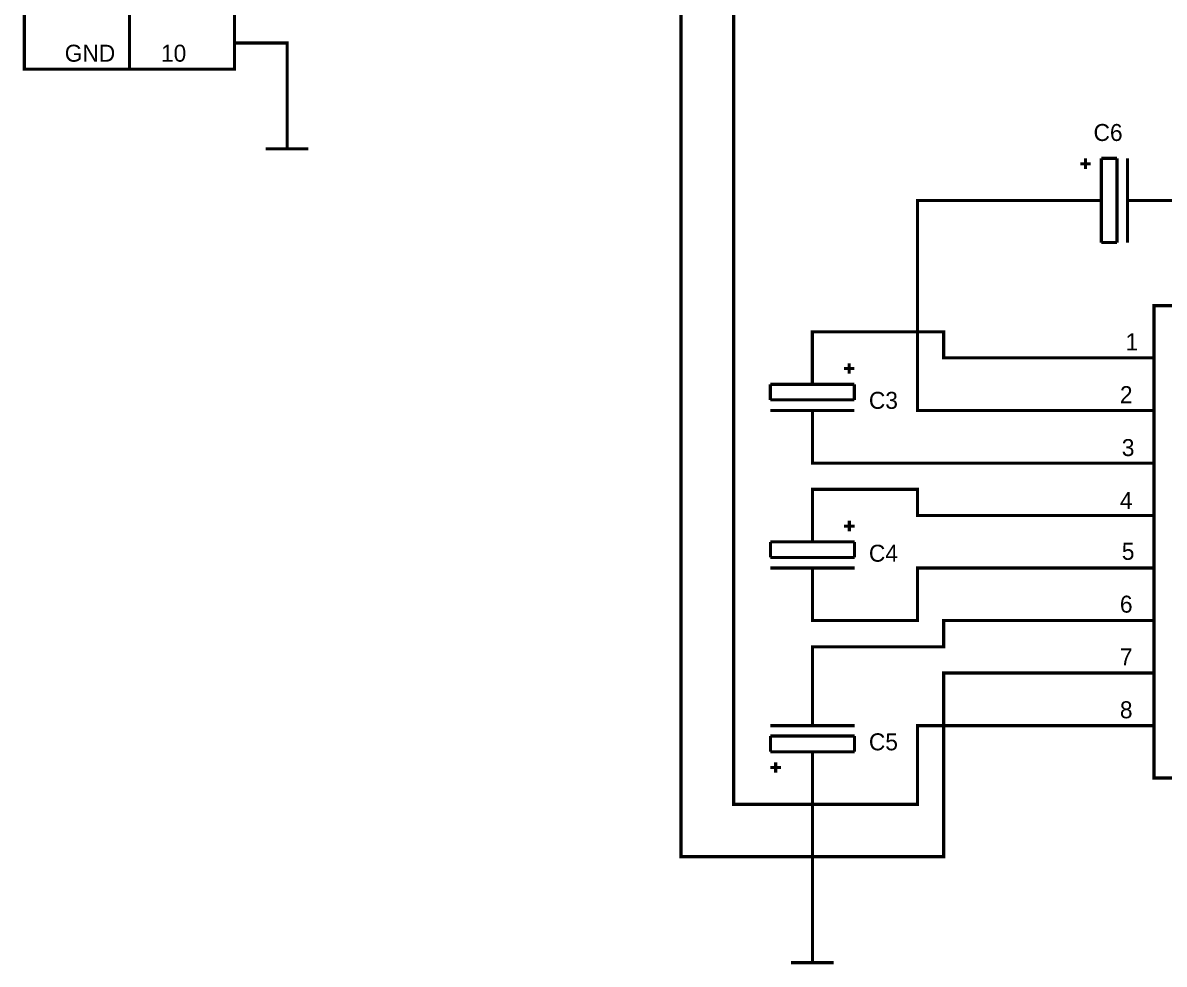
# Model space of a CAD drawing. Header units: millimetres. Extents: x 0 to 841, y 0 to 594.
# Drawn here: x 102.4 to 211, y 174.8 to 264.4 of the extents above; entities that cross this region are included whole.
import ezdxf

# ---------------------------------------------------------------- set-up
doc = ezdxf.new("R2010")
doc.units = ezdxf.units.MM
doc.layers.add('Sheet', color=255, linetype='Continuous')

msp = doc.modelspace()

# ---------------------------------------------------------------- linework, layer by layer
at = {"layer": 'Sheet', "const_width": 0.3}
for points in [[(102.52, 314.99), (122.52, 314.99), (122.52, 260), (102.52, 260), (102.52, 314.99)], [(210.03, 237.48), (239.89, 237.48), (239.89, 192.5), (210.03, 192.5), (210.03, 237.48)]]:
    msp.add_lwpolyline(points, close=True, dxfattribs=at)
for points in [[(112.52, 314.99), (112.52, 260)], [(207.53, 197.48), (187.52, 197.48), (187.52, 189.98), (170.03, 189.98), (170.03, 292.49), (125.02, 292.49)], [(125.02, 282.49), (165.02, 282.49), (165.02, 185), (190.02, 185), (190.02, 202.49), (207.53, 202.49)], [(122.52, 262.49), (125.02, 262.49)], [(125.02, 262.49), (127.53, 262.49), (127.53, 257.49)], [(127.53, 257.49), (127.53, 252.42)], [(125.49, 252.42), (129.56, 252.42)], [(204.02, 250.99), (203.02, 250.99)], [(203.52, 250.5), (203.52, 251.5)], [(206.52, 251.5), (205.02, 251.5)], [(205.02, 251.5), (205.02, 243.49)], [(206.52, 251.5), (206.52, 243.49)], [(207.52, 251.5), (207.52, 243.49)], [(207.52, 227.5), (187.52, 227.5), (187.52, 247.5), (202.51, 247.5)], [(205.02, 247.5), (202.51, 247.5)], [(207.52, 247.5), (210.01, 247.5)], [(242.51, 232.5), (257.51, 232.5), (257.51, 247.5), (210.01, 247.5)], [(205.02, 243.49), (206.52, 243.49)], [(207.52, 232.5), (190.02, 232.5), (190.02, 234.99), (177.52, 234.99), (177.52, 232.5)], [(177.52, 229.99), (177.52, 232.5)], [(210.01, 232.5), (207.52, 232.5)], [(180.52, 231.5), (181.52, 231.5)], [(181.02, 230.99), (181.02, 231.99)], [(181.52, 229.99), (173.52, 229.99)], [(173.52, 229.99), (173.52, 228.5)], [(181.52, 228.5), (181.52, 229.99)], [(181.52, 228.5), (173.52, 228.5)], [(181.52, 227.5), (173.52, 227.5)], [(177.53, 227.49), (177.53, 225)], [(210.01, 227.5), (207.52, 227.5)], [(207.53, 222.48), (177.53, 222.48), (177.53, 225)], [(210.03, 222.48), (207.53, 222.48)], [(207.53, 217.49), (187.52, 217.49), (187.52, 219.99), (177.53, 219.99), (177.53, 217.49)], [(177.53, 214.98), (177.53, 217.49)], [(210.03, 217.49), (207.53, 217.49)], [(180.52, 216.48), (181.53, 216.48)], [(181.03, 215.99), (181.03, 217)], [(181.53, 214.98), (173.53, 214.98)], [(173.53, 214.98), (173.53, 213.5)], [(181.53, 213.5), (181.53, 214.98)], [(181.53, 213.5), (173.53, 213.5)], [(181.53, 212.49), (173.53, 212.49)], [(177.53, 212.49), (177.53, 209.99)], [(207.53, 212.49), (187.52, 212.49), (187.52, 207.5), (177.53, 207.5), (177.53, 209.99)], [(210.03, 212.49), (207.53, 212.49)], [(207.53, 207.5), (190.02, 207.5), (190.02, 204.98), (177.53, 204.98), (177.53, 200)], [(210.03, 207.5), (207.53, 207.5)], [(210.03, 202.49), (207.53, 202.49)], [(177.53, 197.48), (177.53, 200)], [(173.53, 197.48), (181.53, 197.48)], [(173.53, 196.5), (181.53, 196.5)], [(173.53, 196.5), (173.53, 194.99)], [(181.53, 194.99), (181.53, 196.5)], [(210.03, 197.48), (207.53, 197.48)], [(173.53, 194.99), (181.53, 194.99)], [(177.53, 194.99), (177.53, 192.5)], [(174.52, 193.49), (173.53, 193.49)], [(174.03, 193.98), (174.03, 192.99)], [(177.53, 179.99), (177.53, 192.5)], [(177.53, 179.99), (177.53, 174.91)], [(175.49, 174.91), (179.55, 174.91)]]:
    msp.add_lwpolyline(points, dxfattribs=at)

# ---------------------------------------------------------------- texts
at = {"layer": 'Sheet'}
for s, height, p in [('GND', 1.617, (106.36, 260.71)), ('10', 1.617, (115.52, 260.71)), ('C6', 1.617, (204.28, 253.16)), ('1', 1.62, (207.33, 233.22)), ('C3', 1.617, (182.9, 227.65)), ('2', 1.62, (206.79, 228.19)), ('3', 1.62, (206.97, 223.15)), ('4', 1.62, (206.79, 218.12)), ('C4', 1.617, (182.9, 213.09)), ('5', 1.62, (206.97, 213.27)), ('6', 1.62, (206.79, 208.24)), ('7', 1.62, (206.79, 203.21)), ('8', 1.62, (206.79, 198.18)), ('C5', 1.617, (182.9, 195.13))]:
    msp.add_text(s, height=height, dxfattribs=at).set_placement(p)

doc.saveas('drawing.dxf')
